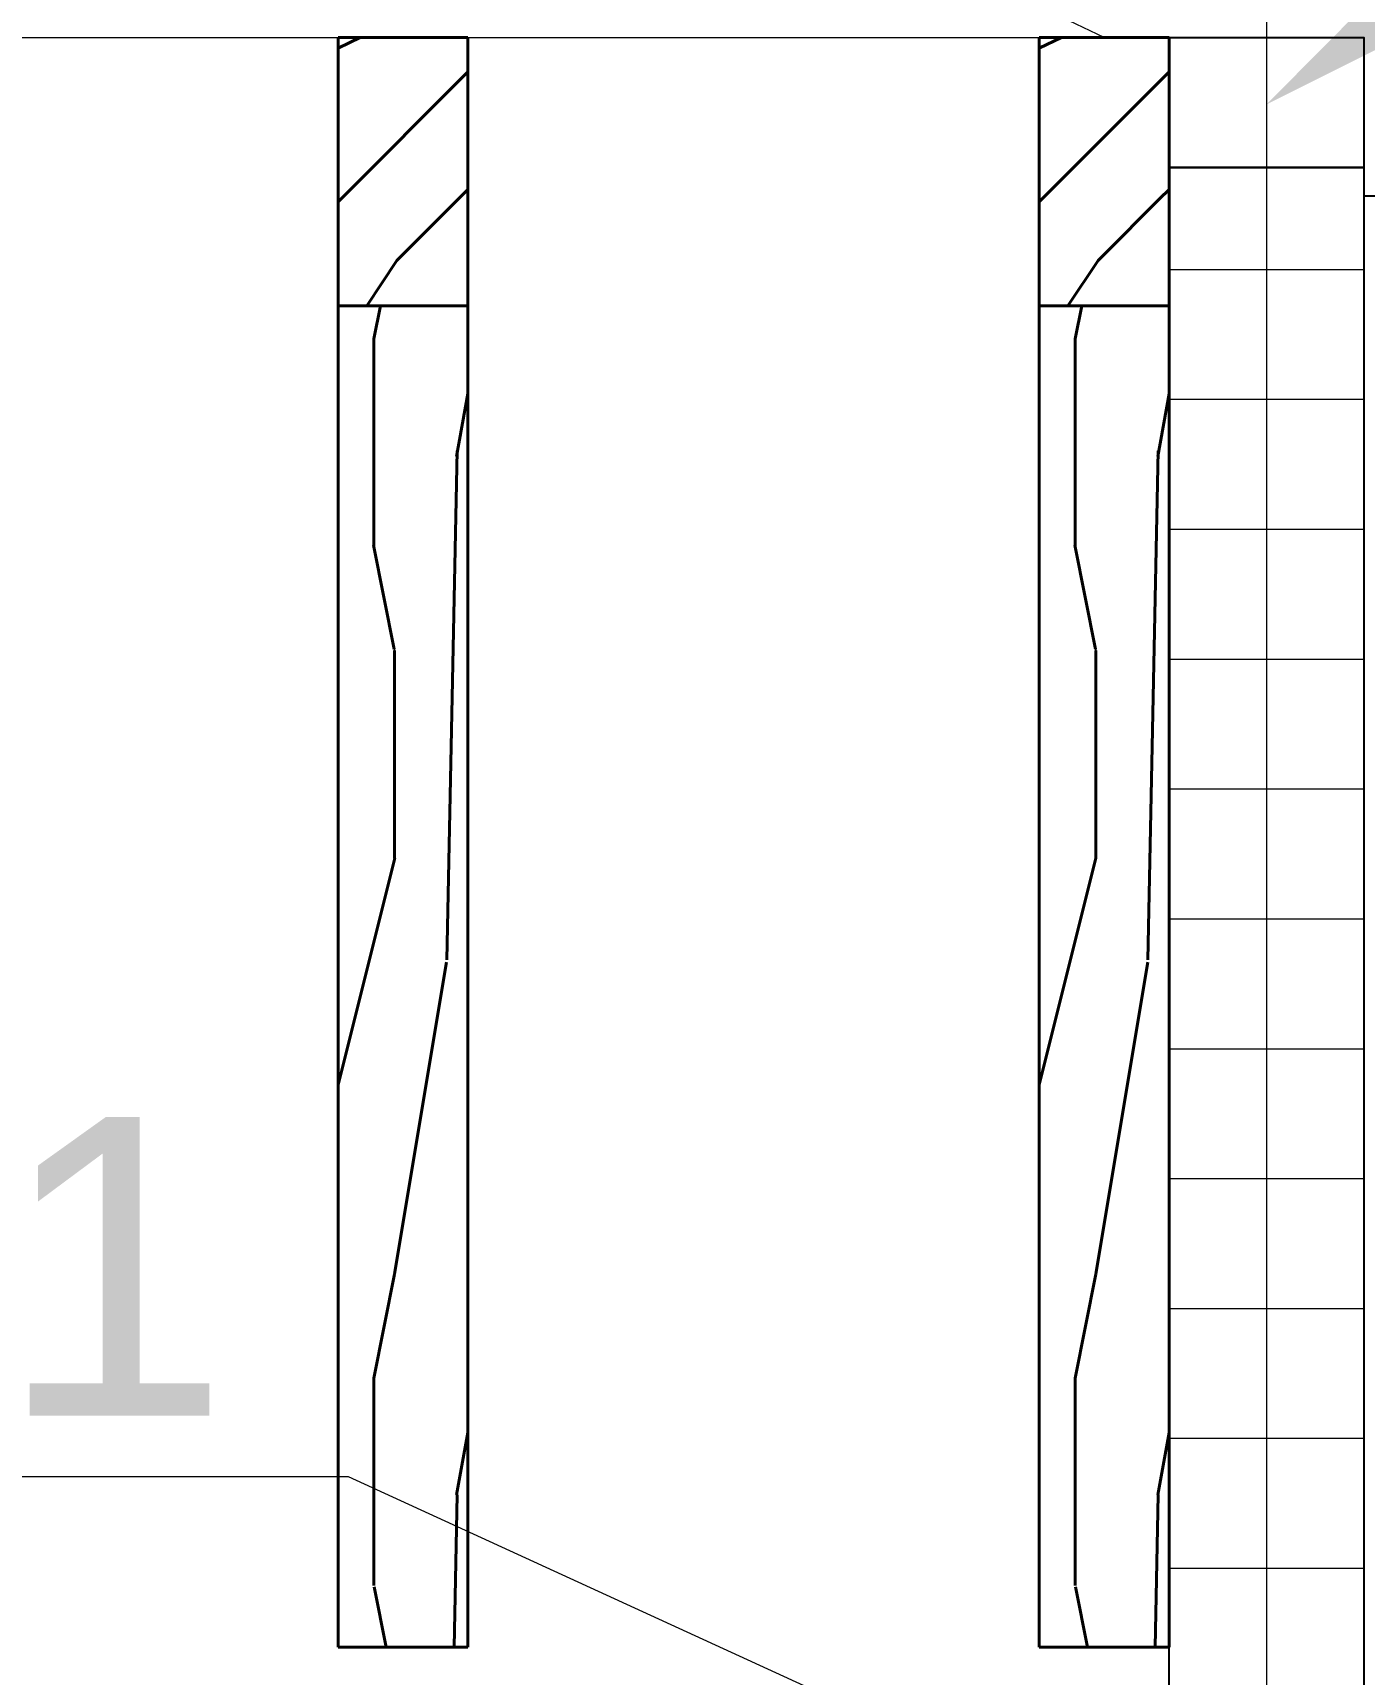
# Model space of a CAD drawing. Header units: metres. Extents: x 14 to 161, y 5 to 309.
# Drawn here: x 115.32 to 116.345, y 99.067 to 100.33 of the extents above; entities that cross this region are included whole.
import ezdxf
from ezdxf import colors
from ezdxf.entities.mleader import LeaderData, LeaderLine
from ezdxf.math import Vec2, Vec3

# ---------------------------------------------------------------- set-up
doc = ezdxf.new("R2010")
doc.units = ezdxf.units.M
doc.header["$PDMODE"] = 35
for name, pattern in [('ACAD_ISO04W100', [30, 24, -3, 0, -3]), ('CENTRO2', [0.9, 0.6, -0.1, 0.1, -0.1]), ('HIDDEN2', [4.7625, 3.175, -1.5875])]:
    doc.linetypes.add(name, pattern=pattern)
doc.layers.add('E-Cotas', color=2, linetype='Continuous')
doc.layers.add('E-Dala', color=3, linetype='Continuous')
for name, color, linetype, lineweight in [('E-Ejes', 1, 'CENTRO2', 9), ('E-Hatch', 1, 'Continuous', 5), ('E-Viga de Madera1', 3, 'ACAD_ISO04W100', 40)]:
    doc.layers.add(name, color=color, linetype=linetype, lineweight=lineweight)
doc.layers.add('E-Pretil', color=7, linetype='HIDDEN2', true_color=0xd6d6d6)
doc.styles.add('General', font='arial.ttf', dxfattribs={"height": 2.3})
doc.dimstyles.new('Generales', dxfattribs={"dimscale": 0, "dimtxt": 2.3, "dimasz": 2, "dimexe": 1.25, "dimexo": 0.625, "dimtad": 0, "dimtih": 1, "dimtoh": 1, "dimzin": 1, "dimdsep": 46, "dimtxsty": 'General', "dimcen": 2, "dimclrd": 2, "dimclre": 2, "dimclrt": 3, "dimadec": 0, "dimazin": 0, "dimtfac": 1, "dimtmove": 0, "dimatfit": 3, "dimfxl": 1, "dimlwd": 13, "dimlwe": 13, "dimarcsym": 0})

# ---------------------------------------------------------------- blocks, each defined once
blk = doc.blocks.new('*D961')
at = {"layer": 'Defpoints', "color": 0, "ltscale": 0.5, "transparency": 16777216}
for p in [(116.2702, 101.9657), (111.6701, 100.3268), (116.2702, 100.3268)]:
    blk.add_point(p, dxfattribs=at)
at = {"layer": 'E-Cotas', "color": 2, "linetype": 'Continuous', "lineweight": 13, "ltscale": 0.5, "transparency": 16777216}
for p, q in [((111.6701, 100.3893), (111.6701, 102.0907)), ((116.2702, 100.3893), (116.2702, 102.0907)), ((111.8701, 101.9657), (113.6047, 101.9657)), ((116.0702, 101.9657), (114.3356, 101.9657))]:
    blk.add_line(p, q, dxfattribs=at)
at = {"layer": 'E-Cotas', "color": 2, "ltscale": 0.5, "transparency": 16777216}
for points in [[(111.8701, 101.999), (111.8701, 101.9324), (111.6701, 101.9657)], [(116.0702, 101.999), (116.0702, 101.9324), (116.2702, 101.9657)]]:
    blk.add_solid(points, dxfattribs=at)
at = {"layer": 'E-Cotas', "color": 3, "ltscale": 0.5, "transparency": 16777216, "insert": (113.9702, 101.9657), "char_height": 0.23, "attachment_point": 5, "style": 'General'}
blk.add_mtext('4.60', dxfattribs=at)

msp = doc.modelspace()

# ---------------------------------------------------------------- hatches: boundary and pattern name
at = {"layer": 'E-Hatch', "ltscale": 0.5}
h = msp.add_hatch(dxfattribs=at)
h.set_pattern_fill('ACAD_ISO08W100', color=1, scale=0.02)
h.set_pattern_definition([(0, (22.55904, 63.84819), (0, 0.1), [0.48, -0.06, 0.12, -0.06])])
h.paths.add_polyline_path([(116.34523, 100.22677), (116.19523, 100.22677), (116.19523, 99.00493), (116.34523, 99.00493)])
at = {"layer": 'E-Viga de Madera1', "ltscale": 100}
h = msp.add_hatch(dxfattribs=at)
h.set_pattern_fill('WOOD_01', color=256, scale=0.8, angle=45, pattern_type=2)
h.set_pattern_definition([(45, (86.8052, 93.6478), (-0.565685, 0.565685), [0.16, -0.64]), (53.9726, (87.116347, 93.347992), (2.828428485, 3.95979665), [0.153883, -15.234423]), (50.7105, (87.07675, 93.37628), (4.5254917, 5.65684615), [0.160798, -7.8791]), (29.5779, (86.907043, 93.545982), (7.919588515, 4.52549029), [0.240666, -23.825902]), (38.6599, (86.73168, 93.74397), (0.56568445, 0.56568676), [0.144886, -7.09942]), (30.0686, (87.07109, 93.4385), (2.8284262, 1.69705719), [0.124194, -12.295146]), (33.6901, (86.545, 93.56861), (0.5656854, 0.5656858), [0.326338, -3.752878]), (50.7105, (87.16726, 93.29708), (4.5254917, 5.65684615), [0.0804, -7.9595]), (45, (86.924, 93.529), (-0.565685, 0.565685), [0.08, -0.72]), (45, (86.743, 93.48376), (-0.565685, 0.565685), [0.24, -0.56]), (56.3099, (86.77128, 93.68175), (1.6970576, 2.82842555), [0.081584, -3.997631]), (47.7263, (86.924014, 93.415874), (10.748025494, 11.87939184), [0.16819, -16.650846]), (37.4054, (86.96927, 93.42719), (5.09116517, 3.95980147), [0.121062, -11.985134]), (45, (87.15594, 93.18394), (-0.565685, 0.565685), [0.16, -0.64]), (43.8309, (87.12766, 93.09909), (0.565685094, 0.565685963), [0.392082, -38.81608]), (45, (86.7034, 93.52335), (-0.565685, 0.565685), [0.08, -0.72]), (45, (86.7147, 93.6252), (-0.565685, 0.565685), [0.08, -0.72]), (45, (86.4092, 93.4215), (-0.565685, 0.565685), [0.12, -0.68]), (35.5377, (86.53369, 93.60255), (0.56568525, 0.5656857), [0.24331, -4.6229]), (45, (86.3527, 93.4215), (-0.565685, 0.565685), [0.16, -0.64]), (45, (86.7996, 92.8502), (-0.565685, 0.565685), [0.088, -0.712]), (45, (87.0598, 93.167), (-0.565685, 0.565685), [0.08, -0.72]), (45, (86.7543, 92.89544), (-0.565685, 0.565685), [0.168, -0.632]), (50.4403, (87.008867, 93.217884), (5.091171606, 6.222536555), [0.16876, -16.707258]), (45, (86.9693, 93.2688), (-0.565685, 0.565685), [0.152, -0.648]), (45, (86.6638, 92.98595), (-0.565685, 0.565685), [0.088, -0.712]), (43.8309, (86.641171, 93.144345), (0.565685094, 0.565685963), [0.392082, -38.81608]), (45, (86.6412, 93.2462), (-0.565685, 0.565685), [0.08, -0.72]), (45, (86.5676, 93.2066), (-0.565685, 0.565685), [0.08, -0.72]), (45, (86.7939, 93.43284), (-0.565685, 0.565685), [0.16, -0.64]), (45, (86.66946, 93.331), (-0.565685, 0.565685), [0.08, -0.72]), (45, (86.4884, 93.2858), (-0.565685, 0.565685), [0.16, -0.64]), (64.6538, (86.87876, 93.200914), (3.95980119, 8.48527845), [0.118929, -11.773925]), (56.3099, (86.6242, 93.26314), (1.6970576, 2.82842555), [0.081584, -3.997631]), (56.3099, (86.87876, 93.46113), (1.6970576, 2.82842555), [0.081584, -3.997631]), (50.7105, (86.49409, 93.506384), (4.5254917, 5.65684615), [0.0804, -7.9595]), (34.6952, (86.27913, 93.37062), (3.95979496, 2.82843011), [0.089442, -8.854828]), (33.6901, (86.86179, 92.91241), (0.5656854, 0.5656858), [0.081584, -3.997631]), (135, (86.9297, 92.9577), (-0.565685, -0.565685), [0, -0.8]), (31.6076, (86.494093, 93.15566), (11.879376816, 7.353927886), [0.172696, -17.096923]), (56.3099, (86.75996, 93.57992), (1.6970576, 2.82842555), [0.081584, -3.997631]), (55.3048, (87.11635, 93.22354), (2.26274382, 3.3941102), [0.089442, -8.854828]), (33.6901, (86.69774, 93.30274), (0.5656854, 0.5656858), [0.081584, -3.997631]), (33.6901, (86.72602, 93.38759), (0.5656854, 0.5656858), [0.081584, -3.997631]), (26.5651, (86.55066, 93.0991), (0.5656846, 0.565686), [0.101193, -2.428629]), (30.9638, (86.42055, 93.35365), (0.5656845, 0.5656859), [0.329849, -2.968635]), (28.3008, (86.49409, 93.506384), (5.09116525, 2.82843065), [0.250567, -8.101676]), (45, (86.4658, 93.5347), (-0.565685, 0.565685), [0.096, -0.704]), (30.9638, (86.8731, 93.01424), (0.5656845, 0.5656859), [0.329849, -2.968635]), (30.9638, (86.77694, 92.99727), (0.5656845, 0.5656859), [0.329849, -2.968635]), (30.9638, (86.72602, 93.04818), (0.5656845, 0.5656859), [0.329849, -2.968635]), (34.6952, (86.4149, 93.234855), (3.95979496, 2.82843011), [0.089442, -8.854828]), (30.9638, (86.60157, 93.3989), (0.5656845, 0.5656859), [0.164924, -3.13356]), (34.6952, (86.595916, 93.053836), (3.95979496, 2.82843011), [0.089442, -8.854828]), (42.6141, (86.92967, 93.308394), (0.5656847, 0.565686088), [0.192166, -19.024492]), (34.6952, (86.76562, 93.34799), (3.95979496, 2.82843011), [0.089442, -8.854828]), (57.5288, (86.83916, 93.3989), (1.69705694, 2.828427), [0.073756, -7.30188]), (34.5626, (86.6242, 93.025551), (7.353902054, 5.091176936), [0.309115, -30.602364]), (36.8699, (86.87876, 93.20091), (0.56568526, 0.565685), [0.113137, -5.543717]), (49.7636, (86.669455, 93.10475), (5.65685906, 6.78822023), [0.192666, -9.44061]), (45, (86.7939, 93.2518), (-0.565685, 0.565685), [0.248, -0.552]), (29.7449, (86.34136, 93.308394), (2.82842601, 1.69705706), [0.091214, -9.030189]), (35.5377, (86.92967, 92.95767), (0.56568525, 0.5656857), [0.24331, -4.6229]), (25.0169, (86.69208, 92.95767), (2.26274125, 1.13137116), [0.093638, -9.270122]), (45, (86.8165, 93.7496), (-0.565685, 0.565685), [0.04, -0.76]), (45, (87.0654, 93.5007), (-0.565685, 0.565685), [0.08, -0.72]), (56.3099, (87.26908, 93.29708), (1.6970576, 2.82842555), [0.081584, -3.997631]), (45, (87.2182, 93.3593), (-0.565685, 0.565685), [0.144, -0.656]), (28.3008, (86.9127, 93.65346), (5.09116525, 2.82843065), [0.083522, -8.26872]), (33.0207, (87.03715, 93.540325), (13.011385511, 8.484660197), [0.147206, -26.840515]), (135, (87.2691, 93.2971), (-0.565685, -0.565685), [0, -0.8]), (45, (87.3143, 93.365), (-0.565685, 0.565685), [0.072, -0.728]), (45, (87.20686, 93.47244), (-0.565685, 0.565685), [0.072, -0.728]), (45, (87.1786, 93.5007), (-0.565685, 0.565685), [0.072, -0.728]), (21.0376, (86.98624, 93.69306), (5.65684671, 2.26274927), [0.078791, -7.80029]), (33.5163, (86.918357, 93.760942), (3.394200488, 2.262653743), [0.0734704, -52.17242]), (26.5651, (87.122, 93.5573), (0.5656846, 0.565686), [0.075894, -2.453926]), (32.4712, (86.84482, 93.83448), (3.3941125, 2.2627421), [0.073756, -7.30188])])
h.paths.add_polyline_path([(115.55523, 100.32677), (115.65523, 100.32677), (115.65523, 100.12026), (115.55523, 100.12026)])
h = msp.add_hatch(dxfattribs=at)
h.set_pattern_fill('WOOD_01', color=256, scale=0.8, angle=45, pattern_type=2)
h.set_pattern_definition([(45, (87.3452, 93.6478), (-0.565685, 0.565685), [0.16, -0.64]), (53.9726, (87.656347, 93.347992), (2.828428485, 3.95979665), [0.153883, -15.234423]), (50.7105, (87.61675, 93.37628), (4.5254917, 5.65684615), [0.160798, -7.8791]), (29.5779, (87.447043, 93.545982), (7.919588515, 4.52549029), [0.240666, -23.825902]), (38.6599, (87.27168, 93.74397), (0.56568445, 0.56568676), [0.144886, -7.09942]), (30.0686, (87.61109, 93.4385), (2.8284262, 1.69705719), [0.124194, -12.295146]), (33.6901, (87.085, 93.56861), (0.5656854, 0.5656858), [0.326338, -3.752878]), (50.7105, (87.70726, 93.29708), (4.5254917, 5.65684615), [0.0804, -7.9595]), (45, (87.464, 93.529), (-0.565685, 0.565685), [0.08, -0.72]), (45, (87.283, 93.48376), (-0.565685, 0.565685), [0.24, -0.56]), (56.3099, (87.31128, 93.68175), (1.6970576, 2.82842555), [0.081584, -3.997631]), (47.7263, (87.464014, 93.415874), (10.748025494, 11.87939184), [0.16819, -16.650846]), (37.4054, (87.50927, 93.42719), (5.09116517, 3.95980147), [0.121062, -11.985134]), (45, (87.69594, 93.18394), (-0.565685, 0.565685), [0.16, -0.64]), (43.8309, (87.66766, 93.09909), (0.565685094, 0.565685963), [0.392082, -38.81608]), (45, (87.2434, 93.52335), (-0.565685, 0.565685), [0.08, -0.72]), (45, (87.2547, 93.6252), (-0.565685, 0.565685), [0.08, -0.72]), (45, (86.9492, 93.4215), (-0.565685, 0.565685), [0.12, -0.68]), (35.5377, (87.07369, 93.60255), (0.56568525, 0.5656857), [0.24331, -4.6229]), (45, (86.8927, 93.4215), (-0.565685, 0.565685), [0.16, -0.64]), (45, (87.3396, 92.8502), (-0.565685, 0.565685), [0.088, -0.712]), (45, (87.5998, 93.167), (-0.565685, 0.565685), [0.08, -0.72]), (45, (87.2943, 92.89544), (-0.565685, 0.565685), [0.168, -0.632]), (50.4403, (87.548867, 93.217884), (5.091171606, 6.222536555), [0.16876, -16.707258]), (45, (87.5093, 93.2688), (-0.565685, 0.565685), [0.152, -0.648]), (45, (87.2038, 92.98595), (-0.565685, 0.565685), [0.088, -0.712]), (43.8309, (87.181171, 93.144345), (0.565685094, 0.565685963), [0.392082, -38.81608]), (45, (87.1812, 93.2462), (-0.565685, 0.565685), [0.08, -0.72]), (45, (87.1076, 93.2066), (-0.565685, 0.565685), [0.08, -0.72]), (45, (87.3339, 93.43284), (-0.565685, 0.565685), [0.16, -0.64]), (45, (87.20946, 93.331), (-0.565685, 0.565685), [0.08, -0.72]), (45, (87.0284, 93.2858), (-0.565685, 0.565685), [0.16, -0.64]), (64.6538, (87.41876, 93.200914), (3.95980119, 8.48527845), [0.118929, -11.773925]), (56.3099, (87.1642, 93.26314), (1.6970576, 2.82842555), [0.081584, -3.997631]), (56.3099, (87.41876, 93.46113), (1.6970576, 2.82842555), [0.081584, -3.997631]), (50.7105, (87.03409, 93.506384), (4.5254917, 5.65684615), [0.0804, -7.9595]), (34.6952, (86.81913, 93.37062), (3.95979496, 2.82843011), [0.089442, -8.854828]), (33.6901, (87.40179, 92.91241), (0.5656854, 0.5656858), [0.081584, -3.997631]), (135, (87.4697, 92.9577), (-0.565685, -0.565685), [0, -0.8]), (31.6076, (87.034093, 93.15566), (11.879376816, 7.353927886), [0.172696, -17.096923]), (56.3099, (87.29996, 93.57992), (1.6970576, 2.82842555), [0.081584, -3.997631]), (55.3048, (87.65635, 93.22354), (2.26274382, 3.3941102), [0.089442, -8.854828]), (33.6901, (87.23774, 93.30274), (0.5656854, 0.5656858), [0.081584, -3.997631]), (33.6901, (87.26602, 93.38759), (0.5656854, 0.5656858), [0.081584, -3.997631]), (26.5651, (87.09066, 93.0991), (0.5656846, 0.565686), [0.101193, -2.428629]), (30.9638, (86.96055, 93.35365), (0.5656845, 0.5656859), [0.329849, -2.968635]), (28.3008, (87.03409, 93.506384), (5.09116525, 2.82843065), [0.250567, -8.101676]), (45, (87.0058, 93.5347), (-0.565685, 0.565685), [0.096, -0.704]), (30.9638, (87.4131, 93.01424), (0.5656845, 0.5656859), [0.329849, -2.968635]), (30.9638, (87.31694, 92.99727), (0.5656845, 0.5656859), [0.329849, -2.968635]), (30.9638, (87.26602, 93.04818), (0.5656845, 0.5656859), [0.329849, -2.968635]), (34.6952, (86.9549, 93.234855), (3.95979496, 2.82843011), [0.089442, -8.854828]), (30.9638, (87.14157, 93.3989), (0.5656845, 0.5656859), [0.164924, -3.13356]), (34.6952, (87.135916, 93.053836), (3.95979496, 2.82843011), [0.089442, -8.854828]), (42.6141, (87.46967, 93.308394), (0.5656847, 0.565686088), [0.192166, -19.024492]), (34.6952, (87.30562, 93.34799), (3.95979496, 2.82843011), [0.089442, -8.854828]), (57.5288, (87.37916, 93.3989), (1.69705694, 2.828427), [0.073756, -7.30188]), (34.5626, (87.1642, 93.025551), (7.353902054, 5.091176936), [0.309115, -30.602364]), (36.8699, (87.41876, 93.20091), (0.56568526, 0.565685), [0.113137, -5.543717]), (49.7636, (87.209455, 93.10475), (5.65685906, 6.78822023), [0.192666, -9.44061]), (45, (87.3339, 93.2518), (-0.565685, 0.565685), [0.248, -0.552]), (29.7449, (86.88136, 93.308394), (2.82842601, 1.69705706), [0.091214, -9.030189]), (35.5377, (87.46967, 92.95767), (0.56568525, 0.5656857), [0.24331, -4.6229]), (25.0169, (87.23208, 92.95767), (2.26274125, 1.13137116), [0.093638, -9.270122]), (45, (87.3565, 93.7496), (-0.565685, 0.565685), [0.04, -0.76]), (45, (87.6054, 93.5007), (-0.565685, 0.565685), [0.08, -0.72]), (56.3099, (87.80908, 93.29708), (1.6970576, 2.82842555), [0.081584, -3.997631]), (45, (87.7582, 93.3593), (-0.565685, 0.565685), [0.144, -0.656]), (28.3008, (87.4527, 93.65346), (5.09116525, 2.82843065), [0.083522, -8.26872]), (33.0207, (87.57715, 93.540325), (13.011385511, 8.484660197), [0.147206, -26.840515]), (135, (87.8091, 93.2971), (-0.565685, -0.565685), [0, -0.8]), (45, (87.8543, 93.365), (-0.565685, 0.565685), [0.072, -0.728]), (45, (87.74686, 93.47244), (-0.565685, 0.565685), [0.072, -0.728]), (45, (87.7186, 93.5007), (-0.565685, 0.565685), [0.072, -0.728]), (21.0376, (87.52624, 93.69306), (5.65684671, 2.26274927), [0.078791, -7.80029]), (33.5163, (87.458357, 93.760942), (3.394200488, 2.262653743), [0.0734704, -52.17242]), (26.5651, (87.662, 93.5573), (0.5656846, 0.565686), [0.075894, -2.453926]), (32.4712, (87.38482, 93.83448), (3.3941125, 2.2627421), [0.073756, -7.30188])])
h.paths.add_polyline_path([(116.09523, 100.32677), (116.19523, 100.32677), (116.19523, 100.12026), (116.09523, 100.12026)])
h = msp.add_hatch(dxfattribs=at)
h.set_pattern_fill('WOOD_01', color=256, scale=0.8, angle=90, pattern_type=2)
h.set_pattern_definition([(90, (86.2208, 93.3729), (-0.8, 5e-17), [0.16, -0.64]), (98.9726, (86.652818, 93.380934), (-0.7999981, 4.800000024), [0.153883, -15.234423]), (95.7105, (86.60482, 93.372934), (-0.7999884, 7.20000014), [0.160798, -7.8791]), (74.5779, (86.364818, 93.372934), (2.39998987, 8.799999616), [0.240666, -23.825902]), (83.6599, (86.10082, 93.38893), (-1.63e-06, 0.80000025), [0.144886, -7.09942]), (75.0686, (86.55682, 93.412934), (0.799998696, 3.19999999), [0.124194, -12.295146]), (78.6901, (86.09282, 93.13293), (-3e-07, 0.8000002), [0.326338, -3.752878]), (95.7105, (86.72482, 93.380934), (-0.7999884, 7.20000014), [0.0804, -7.9595]), (90, (86.3888, 93.3729), (-0.8, 5e-17), [0.08, -0.72]), (90, (86.2928, 93.2129), (-0.8, 5e-17), [0.24, -0.56]), (101.3099, (86.17282, 93.37293), (-0.79999795, 3.1999998), [0.081584, -3.997631]), (92.7263, (86.468818, 93.292934), (-0.799996814, 16.000000236), [0.16819, -16.650846]), (82.4054, (86.49282, 93.332934), (0.79999495, 6.39999989), [0.121062, -11.985134]), (90, (86.7968, 93.2929), (-0.8, 5e-17), [0.16, -0.64]), (88.8309, (86.836818, 93.212934), (-6.14e-07, 0.800000147), [0.392082, -38.81608]), (90, (86.2368, 93.2129), (-0.8, 5e-17), [0.08, -0.72]), (90, (86.1728, 93.2929), (-0.8, 5e-17), [0.08, -0.72]), (90, (86.1008, 92.9329), (-0.8, 5e-17), [0.12, -0.68]), (80.5377, (86.06082, 93.14893), (-3e-07, 0.80000006), [0.24331, -4.6229]), (90, (86.0608, 92.8929), (-0.8, 5e-17), [0.16, -0.64]), (90, (86.7808, 92.8049), (-0.8, 5e-17), [0.088, -0.712]), (90, (86.7408, 93.2129), (-0.8, 5e-17), [0.08, -0.72]), (90, (86.7168, 92.8049), (-0.8, 5e-17), [0.168, -0.632]), (95.4403, (86.668818, 93.212934), (-0.799995827, 7.99999976), [0.16876, -16.707258]), (90, (86.6048, 93.2209), (-0.8, 5e-17), [0.152, -0.648]), (90, (86.5888, 92.8049), (-0.8, 5e-17), [0.088, -0.712]), (88.8309, (86.460818, 92.900934), (-6.14e-07, 0.800000147), [0.392082, -38.81608]), (90, (86.3888, 92.9729), (-0.8, 5e-17), [0.08, -0.72]), (90, (86.3648, 92.8929), (-0.8, 5e-17), [0.08, -0.72]), (90, (86.3648, 93.2129), (-0.8, 5e-17), [0.16, -0.64]), (90, (86.3488, 93.0529), (-0.8, 5e-17), [0.08, -0.72]), (90, (86.2528, 92.8929), (-0.8, 5e-17), [0.16, -0.64]), (109.6538, (86.58882, 93.108934), (-3.19999566, 8.8000002), [0.118929, -11.773925]), (101.3099, (86.36482, 92.97293), (-0.79999795, 3.1999998), [0.081584, -3.997631]), (101.3099, (86.40482, 93.29293), (-0.79999795, 3.1999998), [0.081584, -3.997631]), (95.7105, (86.10082, 93.052934), (-0.7999884, 7.20000014), [0.0804, -7.9595]), (79.6952, (86.04482, 92.804934), (0.79999576, 4.79999998), [0.089442, -8.854828]), (78.6901, (86.78082, 92.89293), (-3e-07, 0.8000002), [0.081584, -3.997631]), (180, (86.7968, 92.9729), (-1e-16, -0.8), [0, -0.8]), (76.6076, (86.348818, 92.804934), (3.199975626, 13.60000018), [0.172696, -17.096923]), (101.3099, (86.23682, 93.29293), (-0.79999795, 3.1999998), [0.081584, -3.997631]), (100.3048, (86.74082, 93.292934), (-0.79999684, 3.99999983), [0.089442, -8.854828]), (78.6901, (86.38882, 93.05293), (-3e-07, 0.8000002), [0.081584, -3.997631]), (78.6901, (86.34882, 93.13293), (-3e-07, 0.8000002), [0.081584, -3.997631]), (71.5651, (86.42882, 92.80493), (-9e-07, 0.7999998), [0.101193, -2.428629]), (75.9638, (86.15682, 92.89293), (-1e-06, 0.7999997), [0.329849, -2.968635]), (73.3008, (86.10082, 93.052934), (1.59999499, 5.59999997), [0.250567, -8.101676]), (90, (86.0608, 93.0529), (-0.8, 5e-17), [0.096, -0.704]), (75.9638, (86.71682, 92.97293), (-1e-06, 0.7999997), [0.329849, -2.968635]), (75.9638, (86.66082, 92.89293), (-1e-06, 0.7999997), [0.329849, -2.968635]), (75.9638, (86.58882, 92.89293), (-1e-06, 0.7999997), [0.329849, -2.968635]), (79.6952, (86.23682, 92.804934), (0.79999576, 4.79999998), [0.089442, -8.854828]), (75.9638, (86.25282, 93.05293), (-1e-06, 0.7999997), [0.164924, -3.13356]), (79.6952, (86.49282, 92.804934), (0.79999576, 4.79999998), [0.089442, -8.854828]), (87.6141, (86.548818, 93.220934), (-9.8e-07, 0.799999957), [0.192166, -19.024492]), (79.6952, (86.40482, 93.132934), (0.79999576, 4.79999998), [0.089442, -8.854828]), (102.5288, (86.42082, 93.22093), (-0.79999944, 3.20000038), [0.073756, -7.30188]), (79.5626, (86.532818, 92.804934), (1.599988275, 8.799999746), [0.309115, -30.602364]), (81.8699, (86.58882, 93.10893), (2e-07, 0.79999957), [0.113137, -5.543717]), (94.7636, (86.50882, 92.892934), (-0.79999316, 8.79999996), [0.192666, -9.44061]), (90, (86.4928, 93.0849), (-0.8, 5e-17), [0.248, -0.552]), (74.7449, (86.13282, 92.804934), (0.79999866, 3.19999977), [0.091214, -9.030189]), (80.5377, (86.79682, 92.97293), (-3e-07, 0.80000006), [0.24331, -4.6229]), (70.0169, (86.62882, 92.804934), (0.79999946, 2.3999999), [0.093638, -9.270122]), (90, (86.1568, 93.4529), (-0.8, 5e-17), [0.04, -0.76]), (90, (86.5088, 93.4529), (-0.8, 5e-17), [0.08, -0.72]), (101.3099, (86.79682, 93.45293), (-0.79999795, 3.1999998), [0.081584, -3.997631]), (90, (86.7168, 93.4609), (-0.8, 5e-17), [0.144, -0.656]), (73.3008, (86.29282, 93.452934), (1.59999499, 5.59999997), [0.083522, -8.26872]), (78.0207, (86.460818, 93.460934), (3.200878166, 15.199999689), [0.147206, -26.840515]), (180, (86.7968, 93.4529), (-1e-16, -0.8), [0, -0.8]), (90, (86.7808, 93.5329), (-0.8, 5e-17), [0.072, -0.728]), (90, (86.6288, 93.5329), (-0.8, 5e-17), [0.072, -0.728]), (90, (86.5888, 93.5329), (-0.8, 5e-17), [0.072, -0.728]), (66.0376, (86.31682, 93.532934), (2.39998932, 5.60000002), [0.078791, -7.80029]), (78.5163, (86.220818, 93.532934), (0.8001243765, 3.999999987), [0.0734704, -52.17242]), (71.5651, (86.50882, 93.53293), (-9e-07, 0.7999998), [0.075894, -2.453926]), (77.4712, (86.11682, 93.53293), (0.79999968, 4.00000026), [0.073756, -7.30188])])
h.paths.add_polyline_path([(115.55523, 100.12026), (115.65523, 100.12026), (115.65523, 99.08752), (115.55523, 99.08752)])
h = msp.add_hatch(dxfattribs=at)
h.set_pattern_fill('WOOD_01', color=256, scale=0.8, angle=90, pattern_type=2)
h.set_pattern_definition([(90, (86.7608, 93.3729), (-0.8, 5e-17), [0.16, -0.64]), (98.9726, (87.192818, 93.380934), (-0.7999981, 4.800000024), [0.153883, -15.234423]), (95.7105, (87.14482, 93.372934), (-0.7999884, 7.20000014), [0.160798, -7.8791]), (74.5779, (86.904818, 93.372934), (2.39998987, 8.799999616), [0.240666, -23.825902]), (83.6599, (86.64082, 93.38893), (-1.63e-06, 0.80000025), [0.144886, -7.09942]), (75.0686, (87.09682, 93.412934), (0.799998696, 3.19999999), [0.124194, -12.295146]), (78.6901, (86.63282, 93.13293), (-3e-07, 0.8000002), [0.326338, -3.752878]), (95.7105, (87.26482, 93.380934), (-0.7999884, 7.20000014), [0.0804, -7.9595]), (90, (86.9288, 93.3729), (-0.8, 5e-17), [0.08, -0.72]), (90, (86.8328, 93.2129), (-0.8, 5e-17), [0.24, -0.56]), (101.3099, (86.71282, 93.37293), (-0.79999795, 3.1999998), [0.081584, -3.997631]), (92.7263, (87.008818, 93.292934), (-0.799996814, 16.000000236), [0.16819, -16.650846]), (82.4054, (87.03282, 93.332934), (0.79999495, 6.39999989), [0.121062, -11.985134]), (90, (87.3368, 93.2929), (-0.8, 5e-17), [0.16, -0.64]), (88.8309, (87.376818, 93.212934), (-6.14e-07, 0.800000147), [0.392082, -38.81608]), (90, (86.7768, 93.2129), (-0.8, 5e-17), [0.08, -0.72]), (90, (86.7128, 93.2929), (-0.8, 5e-17), [0.08, -0.72]), (90, (86.6408, 92.9329), (-0.8, 5e-17), [0.12, -0.68]), (80.5377, (86.60082, 93.14893), (-3e-07, 0.80000006), [0.24331, -4.6229]), (90, (86.6008, 92.8929), (-0.8, 5e-17), [0.16, -0.64]), (90, (87.3208, 92.8049), (-0.8, 5e-17), [0.088, -0.712]), (90, (87.2808, 93.2129), (-0.8, 5e-17), [0.08, -0.72]), (90, (87.2568, 92.8049), (-0.8, 5e-17), [0.168, -0.632]), (95.4403, (87.208818, 93.212934), (-0.799995827, 7.99999976), [0.16876, -16.707258]), (90, (87.1448, 93.2209), (-0.8, 5e-17), [0.152, -0.648]), (90, (87.1288, 92.8049), (-0.8, 5e-17), [0.088, -0.712]), (88.8309, (87.000818, 92.900934), (-6.14e-07, 0.800000147), [0.392082, -38.81608]), (90, (86.9288, 92.9729), (-0.8, 5e-17), [0.08, -0.72]), (90, (86.9048, 92.8929), (-0.8, 5e-17), [0.08, -0.72]), (90, (86.9048, 93.2129), (-0.8, 5e-17), [0.16, -0.64]), (90, (86.8888, 93.0529), (-0.8, 5e-17), [0.08, -0.72]), (90, (86.7928, 92.8929), (-0.8, 5e-17), [0.16, -0.64]), (109.6538, (87.12882, 93.108934), (-3.19999566, 8.8000002), [0.118929, -11.773925]), (101.3099, (86.90482, 92.97293), (-0.79999795, 3.1999998), [0.081584, -3.997631]), (101.3099, (86.94482, 93.29293), (-0.79999795, 3.1999998), [0.081584, -3.997631]), (95.7105, (86.64082, 93.052934), (-0.7999884, 7.20000014), [0.0804, -7.9595]), (79.6952, (86.58482, 92.804934), (0.79999576, 4.79999998), [0.089442, -8.854828]), (78.6901, (87.32082, 92.89293), (-3e-07, 0.8000002), [0.081584, -3.997631]), (180, (87.3368, 92.9729), (-1e-16, -0.8), [0, -0.8]), (76.6076, (86.888818, 92.804934), (3.199975626, 13.60000018), [0.172696, -17.096923]), (101.3099, (86.77682, 93.29293), (-0.79999795, 3.1999998), [0.081584, -3.997631]), (100.3048, (87.28082, 93.292934), (-0.79999684, 3.99999983), [0.089442, -8.854828]), (78.6901, (86.92882, 93.05293), (-3e-07, 0.8000002), [0.081584, -3.997631]), (78.6901, (86.88882, 93.13293), (-3e-07, 0.8000002), [0.081584, -3.997631]), (71.5651, (86.96882, 92.80493), (-9e-07, 0.7999998), [0.101193, -2.428629]), (75.9638, (86.69682, 92.89293), (-1e-06, 0.7999997), [0.329849, -2.968635]), (73.3008, (86.64082, 93.052934), (1.59999499, 5.59999997), [0.250567, -8.101676]), (90, (86.6008, 93.0529), (-0.8, 5e-17), [0.096, -0.704]), (75.9638, (87.25682, 92.97293), (-1e-06, 0.7999997), [0.329849, -2.968635]), (75.9638, (87.20082, 92.89293), (-1e-06, 0.7999997), [0.329849, -2.968635]), (75.9638, (87.12882, 92.89293), (-1e-06, 0.7999997), [0.329849, -2.968635]), (79.6952, (86.77682, 92.804934), (0.79999576, 4.79999998), [0.089442, -8.854828]), (75.9638, (86.79282, 93.05293), (-1e-06, 0.7999997), [0.164924, -3.13356]), (79.6952, (87.03282, 92.804934), (0.79999576, 4.79999998), [0.089442, -8.854828]), (87.6141, (87.088818, 93.220934), (-9.8e-07, 0.799999957), [0.192166, -19.024492]), (79.6952, (86.94482, 93.132934), (0.79999576, 4.79999998), [0.089442, -8.854828]), (102.5288, (86.96082, 93.22093), (-0.79999944, 3.20000038), [0.073756, -7.30188]), (79.5626, (87.072818, 92.804934), (1.599988275, 8.799999746), [0.309115, -30.602364]), (81.8699, (87.12882, 93.10893), (2e-07, 0.79999957), [0.113137, -5.543717]), (94.7636, (87.04882, 92.892934), (-0.79999316, 8.79999996), [0.192666, -9.44061]), (90, (87.0328, 93.0849), (-0.8, 5e-17), [0.248, -0.552]), (74.7449, (86.67282, 92.804934), (0.79999866, 3.19999977), [0.091214, -9.030189]), (80.5377, (87.33682, 92.97293), (-3e-07, 0.80000006), [0.24331, -4.6229]), (70.0169, (87.16882, 92.804934), (0.79999946, 2.3999999), [0.093638, -9.270122]), (90, (86.6968, 93.4529), (-0.8, 5e-17), [0.04, -0.76]), (90, (87.0488, 93.4529), (-0.8, 5e-17), [0.08, -0.72]), (101.3099, (87.33682, 93.45293), (-0.79999795, 3.1999998), [0.081584, -3.997631]), (90, (87.2568, 93.4609), (-0.8, 5e-17), [0.144, -0.656]), (73.3008, (86.83282, 93.452934), (1.59999499, 5.59999997), [0.083522, -8.26872]), (78.0207, (87.000818, 93.460934), (3.200878166, 15.199999689), [0.147206, -26.840515]), (180, (87.3368, 93.4529), (-1e-16, -0.8), [0, -0.8]), (90, (87.3208, 93.5329), (-0.8, 5e-17), [0.072, -0.728]), (90, (87.1688, 93.5329), (-0.8, 5e-17), [0.072, -0.728]), (90, (87.1288, 93.5329), (-0.8, 5e-17), [0.072, -0.728]), (66.0376, (86.85682, 93.532934), (2.39998932, 5.60000002), [0.078791, -7.80029]), (78.5163, (86.760818, 93.532934), (0.8001243765, 3.999999987), [0.0734704, -52.17242]), (71.5651, (87.04882, 93.53293), (-9e-07, 0.7999998), [0.075894, -2.453926]), (77.4712, (86.65682, 93.53293), (0.79999968, 4.00000026), [0.073756, -7.30188])])
h.paths.add_polyline_path([(116.09523, 100.12026), (116.19523, 100.12026), (116.19523, 99.08752), (116.09523, 99.08752)])

# ---------------------------------------------------------------- linework, layer by layer
at = {"layer": 'E-Dala', "ltscale": 0.5}
msp.add_lwpolyline([(116.19523, 100.32677), (116.34523, 100.32677), (116.34523, 100.22677), (116.19523, 100.22677), (116.19523, 100.32677)], dxfattribs=at)
at = {"layer": 'E-Ejes', "ltscale": 20}
msp.add_lwpolyline([(116.27023, 102.90225), (116.27023, 91.19077)], dxfattribs=at)
at = {"layer": 'E-Pretil', "ltscale": 100}
msp.add_lwpolyline([(116.19523, 100.22677), (116.34523, 100.22677), (116.34523, 99.00493), (116.19523, 99.00493)], close=True, dxfattribs=at)
at = {"layer": 'E-Pretil', "ltscale": 0.5}
msp.add_lwpolyline([(116.34523, 100.20493), (123.99523, 100.20493)], dxfattribs=at)
at = {"layer": 'E-Viga de Madera1', "ltscale": 100}
for points in [[(115.55523, 100.32677), (115.65523, 100.32677), (115.65523, 100.12026), (115.55523, 100.12026)], [(116.09523, 100.32677), (116.19523, 100.32677), (116.19523, 100.12026), (116.09523, 100.12026)], [(115.55523, 100.12026), (115.65523, 100.12026), (115.65523, 99.08752), (115.55523, 99.08752)], [(116.09523, 100.12026), (116.19523, 100.12026), (116.19523, 99.08752), (116.09523, 99.08752)]]:
    msp.add_lwpolyline(points, close=True, dxfattribs=at)

# ---------------------------------------------------------------- dimensions: what is measured, and where the dimension line sits
at = {"layer": 'E-Cotas', "ltscale": 0.5}
dim = msp.add_linear_dim(base=(116.27023, 101.96571), p1=(111.67012, 100.32677), p2=(116.27023, 100.32677), dimstyle='Generales', dxfattribs=at)
dim.commit()
dim.dimension.update_dxf_attribs({"geometry": '*D961', "text_midpoint": (113.97018, 101.96571)})

# ---------------------------------------------------------------- leaders
ml = msp.add_multileader_mtext('Standard', dxfattribs=at)
ml.set_content('VM1', color=3, style='General')
ml.set_leader_properties(color=2, linetype='Continuous', lineweight=15)
ml.build(insert=Vec2(0, 0))
ml.multileader.update_dxf_attribs({"text_left_attachment_type": 5, "text_right_attachment_type": 5, "dogleg_length": 3, "arrow_head_size": 0.2, "scale": 0.1})
ctx = ml.context
ctx.base_point, ctx.scale, ctx.char_height, ctx.arrow_head_size, ctx.landing_gap_size, ctx.plane_origin = Vec3(113.84912, 100.9942), 0.1, 0.23, 0.2, 0, Vec3(112.87523, 100.32677)
ctx.left_attachment, ctx.right_attachment = 5, 5
notes = []
notes.append((ctx, [(1, (1, 1, 0), (114.74938, 100.9942), (-1, 0), 0.3, [(8, [(112.87523, 100.32677), (113.43023, 100.32677), (113.98523, 100.32677), (112.33523, 100.32677), (111.79523, 100.32677)], 0, []), (6, [(114.52523, 100.32677), (115.06523, 100.32677), (115.60523, 100.32677), (116.14523, 100.32677)], 0, [])])]))
ctx.mtext.insert, ctx.mtext.flow_direction = Vec3(113.84912, 101.27115), 5
ml = msp.add_multileader_mtext('Standard', dxfattribs=at)
ml.set_content('DLC', color=3, style='General')
ml.set_leader_properties(color=2, linetype='Continuous', lineweight=15)
ml.build(insert=Vec2(0, 0))
ml.multileader.update_dxf_attribs({"text_left_attachment_type": 5, "text_right_attachment_type": 5, "dogleg_length": 3, "arrow_head_size": 0.2, "scale": 0.1})
ctx = ml.context
ctx.base_point, ctx.scale, ctx.char_height, ctx.arrow_head_size, ctx.landing_gap_size, ctx.plane_origin = Vec3(116.92136, 100.52927), 0.1, 0.23, 0.2, 0, Vec3(116.27023, 100.27534)
ctx.left_attachment, ctx.right_attachment = 5, 5
notes.append((ctx, [(0, (1, 1, 0), (116.62136, 100.52927), (1, 0), 0.3, [(0, [(116.27023, 100.27534)], 0, [])])]))
ctx.mtext.insert, ctx.mtext.flow_direction = Vec3(116.92136, 100.8092), 5
ml = msp.add_multileader_mtext('Standard', dxfattribs=at)
ml.set_content('DL1', color=3, style='General')
ml.set_leader_properties(color=2, linetype='Continuous', lineweight=15)
ml.build(insert=Vec2(0, 0))
ml.multileader.update_dxf_attribs({"text_left_attachment_type": 5, "text_right_attachment_type": 5, "dogleg_length": 3, "arrow_head_size": 0.2, "scale": 0.1})
ctx = ml.context
ctx.base_point, ctx.scale, ctx.char_height, ctx.arrow_head_size, ctx.landing_gap_size, ctx.plane_origin = Vec3(114.96619, 99.21864), 0.1, 0.23, 0.2, 0, Vec3(115.88095, 98.85493)
ctx.left_attachment, ctx.right_attachment, ctx.text_align_type = 5, 5, 2
notes.append((ctx, [(0, (1, 1, 0), (115.56315, 99.21864), (-1, 0), 0.0913, [(1, [(115.88095, 98.85493), (116.24757, 98.90493)], 0, [])])]))
ctx.mtext.insert, ctx.mtext.alignment, ctx.mtext.flow_direction = Vec3(115.47184, 99.49559), 3, 5
for ctx, leaders in notes:
    for number, flags, end, landing, length, lines in leaders:
        leader = LeaderData()
        leader.index, (leader.has_last_leader_line, leader.has_dogleg_vector, leader.attachment_direction) = number, flags
        leader.last_leader_point, leader.dogleg_vector, leader.dogleg_length = Vec3(end), Vec3(landing), length
        for number, points, colour, breaks in lines:
            line = LeaderLine()
            line.index, line.vertices, line.color, line.breaks = number, Vec3.list(points), colors.encode_raw_color(colour), breaks
            leader.lines.append(line)
        ctx.leaders.append(leader)

doc.saveas('drawing.dxf')
